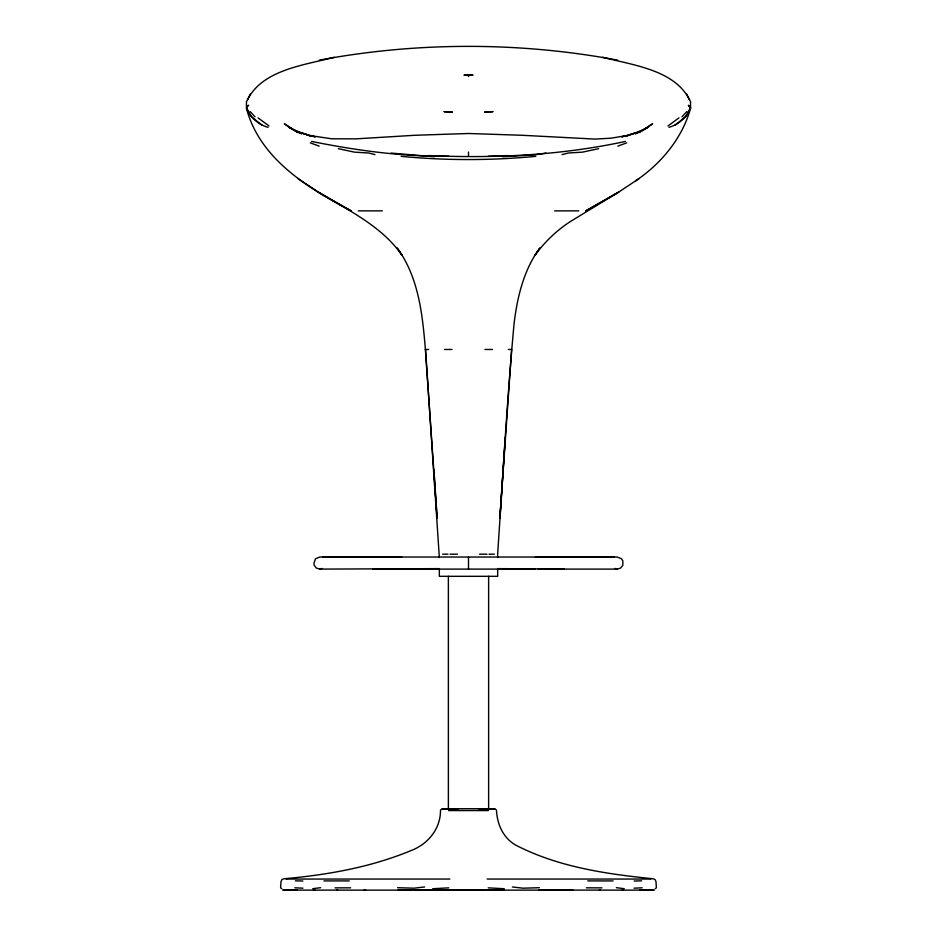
<?xml version="1.0" encoding="UTF-8"?>
<svg xmlns="http://www.w3.org/2000/svg" width="937" height="937" viewBox="0 0 937 937"><rect width="100%" height="100%" fill="white"/><g stroke="black" fill="none" stroke-linecap="round" stroke-linejoin="round"><path stroke-width="1.41" d="M439.336 557.492L425.539 349.466M246.501 108.563L246.97 106.642L248.668 105.26L246.946 106.361L246.501 108.563C260.029 159.126 307.898 187.986 351.141 210.86L318.439 192.19L297.837 178.522M635.731 180.806C661.229 163.518 682.042 138.559 690.499 108.563L690.569 101.852L686.634 94.098M497.664 557.492L497.652 554.177C502.759 477.32 507.034 400.38 514.062 323.663C517.294 297.052 523.678 269.938 539.841 248L535.097 255.133C544.549 242.062 556.437 230.736 569.872 221.835L618.561 192.19L639.163 178.522M505.277 437.602L499.889 518.091L511.614 349.466L508.322 349.466M564.402 569.099L497.664 568.63L497.676 576.314L439.324 576.314L439.336 568.63L319.728 569.099L316.46 568.115L314.164 565.292L313.989 563.067L315.5 558.792L319.728 557.035L617.272 557.035L621.5 558.792L622.836 560.841L622.836 565.292L620.54 568.115L617.272 569.099L538.131 569.099M247.485 99.872C262.313 69.631 305.134 64.993 334.275 57.251M250.366 94.098L246.431 101.852L246.466 107.345M681.96 116.844L686.891 111.538M668.971 127.338C678.54 124.516 687.219 117.266 690.499 107.626L688.332 105.26L690.534 107.345M667.999 125.956L678.974 117.851M655.209 888.721L656.38 887.819L655.982 881.576L655.104 879.632L653.335 878.789C606.438 874.092 558.136 867.053 515.807 845.151C503.146 838.018 497.055 824.091 496.493 810.036L494.724 808.818L488.622 808.725L444.349 808.748L442.276 808.818L440.507 810.036C440.73 828.718 427.975 844.225 410.91 850.632C370.502 867.346 327.036 875.017 283.665 878.789L281.896 879.632L281.018 881.576L280.62 887.819L281.791 888.721M674.956 125.277L686.083 116.258L690.499 107.626L690.499 108.563M643.918 129.681L652.656 123.778L638.741 132.621L648.498 127.034L635.497 133.675M635.391 133.745L642.559 130.22L626.267 136.088L634.888 133.159L621.746 136.872L625.682 135.76L610.772 138.219L595.03 139.086L522.167 135.279L468.5 133.499L414.833 135.279L355.908 138.863L331.675 138.793L311.318 135.76L315.254 136.872L302.112 133.159L310.733 136.088L294.441 130.22L301.609 133.745M617.846 146.125L626.748 142.846M319.728 569.099L321.918 568.443M562.036 154.617L568.302 153L582.498 152.145L598.661 148.678M319.365 60.144C417.375 41.778 519.625 41.778 617.635 60.144M625.412 141.428C560.994 155.366 494.701 158.505 428.9 155.565M545.978 153.071L535.039 154.839L502.49 156.748M312.747 888.709L320.653 887.667M424.637 886.964L414.037 888.182L397.639 887.714M535.788 156.35C491.093 160.625 445.907 160.625 401.212 156.35M654.401 890.045L622.063 890.15M432.683 888.733L448.753 887.843M634.044 888.182L642.185 887.796M488.189 156.28L508.1 155.565M311.588 141.428C356.716 150.517 402.687 156.819 448.811 156.28M539.361 887.714L522.963 888.182L512.363 886.964M634.162 881.003L641.611 880.85M442.276 808.818L448.378 808.725L448.378 576.314M449.327 809.146L458.041 809.006M323.897 880.932L349.22 880.909M444.349 808.748L450.521 808.725M444.443 808.748L449.315 808.725M587.78 880.909L613.103 880.932M335.071 887.866L350.625 887.819M646.495 890.115L653.44 890.091M318.439 192.19C348.084 210.228 381.476 225.829 401.903 255.133L397.159 248C418.652 277.188 422.517 314.445 425.386 349.466L428.677 349.466M322.855 557.035L401.704 557.023M448.542 810.564L488.458 810.564M313.825 890.15L337.636 890.103M600.277 890.103L538.962 890.127M382.355 210.872L358.285 210.86M554.645 210.872L578.715 210.86M444.454 349.466L452.067 349.466M484.933 349.466L492.546 349.466M442.674 554.177L447.98 554.177M450.006 554.177L457.42 554.177M479.58 554.177L486.994 554.177M489.02 554.177L494.326 554.177M535.296 569.11L372.598 569.099M286.183 879.058L449.865 879.047M650.817 879.058L487.135 879.047M290.798 890.103L297.17 890.103M363.931 890.138L504.27 890.15M573.069 890.138L398.038 890.127M639.83 890.103L646.202 890.103M535.296 557.023L614.145 557.035M599.364 890.103L623.175 890.15M336.723 890.103L365.594 890.15M586.375 887.819L601.929 887.866M314.937 890.15L282.599 890.045M486.479 808.725L492.651 808.748M487.685 808.725L492.557 808.748M283.56 890.091L290.505 890.115M478.959 809.006L487.673 809.146M494.724 808.818L488.622 808.725L488.622 576.314M295.389 880.85L302.838 881.003M294.815 887.796L302.956 888.182M488.247 887.843L504.317 888.733M391.022 153.071L434.51 156.748M616.347 887.667L624.253 888.709M602.725 57.251C631.866 64.993 674.687 69.631 689.515 99.872M338.339 148.678L354.502 152.145L368.698 153L374.964 154.617M615.082 568.443L617.272 569.099M262.044 125.277L250.917 116.258L246.501 107.626C249.757 117.301 258.389 124.574 268.029 127.338M310.252 142.846L319.154 146.125M301.503 133.675L288.502 127.034L298.2 132.656L284.344 123.778L293.082 129.681M258.026 117.851L269.001 125.956M250.109 111.538L255.04 116.844M425.386 349.466L437.11 518.091L433.948 469.742M468.5 152.028L468.5 156.385M468.5 557.035L468.5 569.087M468.57 75.159L468.5 76.529L468.5 75.136L473.044 75.124L463.956 75.124L468.57 75.159M618.561 192.19L585.859 210.86L618.561 192.19M492.839 111.655L484.722 112.112L492.839 111.655M452.278 112.112L444.161 111.655L452.278 112.112"/></g></svg>
